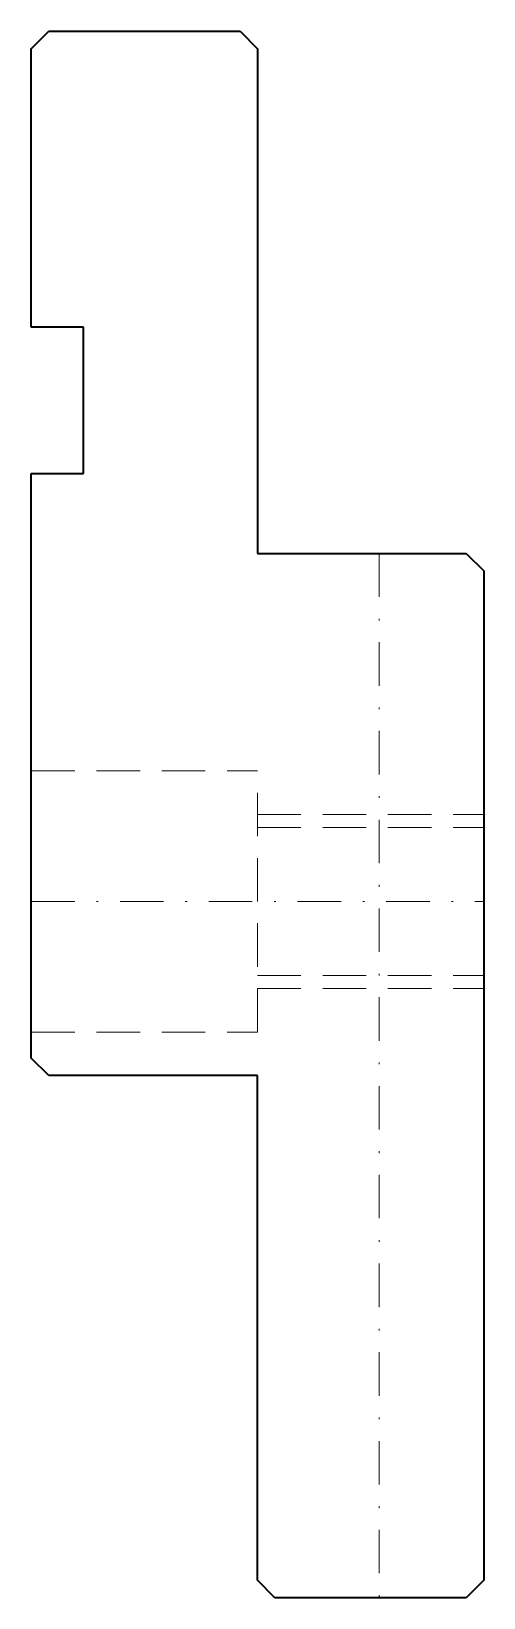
# Model space of a CAD drawing. Header units: millimetres. Extents: x -20 to 6, y 0 to 90.
import ezdxf

# ---------------------------------------------------------------- set-up
doc = ezdxf.new("R2010")
doc.units = ezdxf.units.MM
doc.header["$LTSCALE"] = 5
for name, pattern in [('AUSGEZOGEN', [0]), ('DASHDOT', [1, 0.5, -0.25, 0, -0.25]), ('DASHED', [0.75, 0.5, -0.25])]:
    doc.linetypes.add(name, pattern=pattern)
doc.layers.add('2', color=7, linetype='Continuous')

msp = doc.modelspace()

# ---------------------------------------------------------------- linework, layer by layer
at = {"layer": '2', "color": 7, "linetype": 'AUSGEZOGEN', "lineweight": 35}
for p, q in [((-20, 89), (-19, 90)), ((-19, 90), (-8, 90)), ((-8, 90), (-7, 89)), ((-20, 73), (-20, 89)), ((-7, 89), (-7, 60)), ((-17, 73), (-20, 73)), ((-17, 64.6), (-17, 73)), ((-20, 31), (-20, 64.6)), ((-20, 64.6), (-17, 64.6)), ((-7, 60), (5, 60)), ((5, 60), (6, 59)), ((6, 59), (6, 1)), ((-19, 30), (-20, 31)), ((-7, 30), (-19, 30)), ((-7, 1), (-7, 30)), ((-6, 0), (-7, 1)), ((6, 1), (5, 0)), ((5, 0), (-6, 0))]:
    msp.add_line(p, q, dxfattribs=at)
at = {"layer": '2', "color": 7, "linetype": 'DASHDOT', "lineweight": 18}
for p, q in [((0, 60), (0, 0)), ((-20, 40), (6, 40))]:
    msp.add_line(p, q, dxfattribs=at)
at = {"layer": '2', "color": 7, "linetype": 'DASHED', "lineweight": 18}
for p, q in [((-20, 47.5), (-7, 47.5)), ((-7, 32.5), (-7, 47.5)), ((-7, 45), (6, 45)), ((-7, 44.25), (6, 44.25)), ((-7, 35.75), (6, 35.75)), ((-7, 35), (6, 35)), ((-20, 32.5), (-7, 32.5))]:
    msp.add_line(p, q, dxfattribs=at)

doc.saveas('drawing.dxf')
